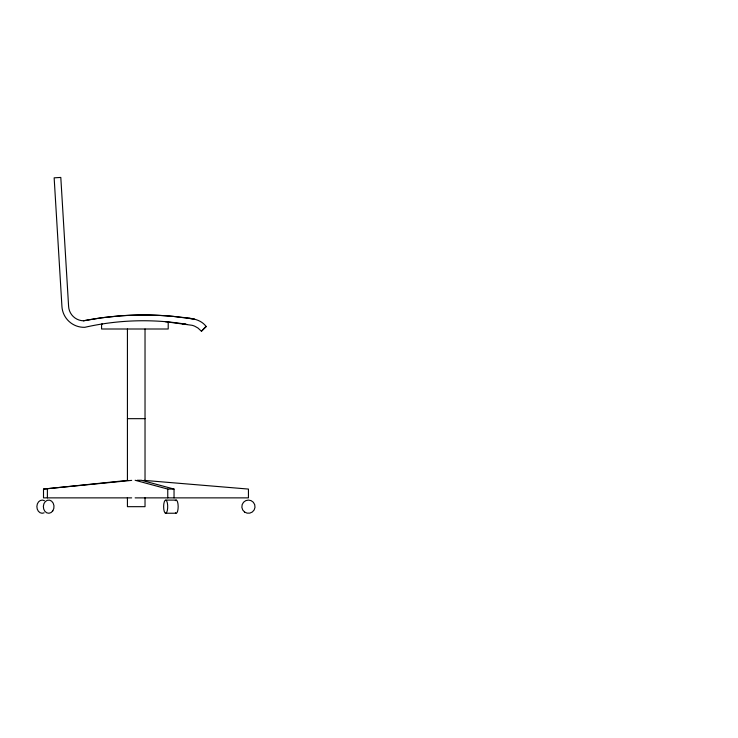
<?xml version="1.0" encoding="UTF-8"?>
<svg xmlns="http://www.w3.org/2000/svg" width="738" height="738" viewBox="0 0 738 738"><rect width="100%" height="100%" fill="white"/><g stroke="black" fill="none" stroke-linecap="round" stroke-linejoin="round"><path stroke-width="1.11" d="M165.275 321.667L192.018 325.292A20 18.063 -37 0 1 194.694 326.196L197.978 328.032L201.428 331.233L206.013 326.353M201.428 331.233L206.271 326.657C199.371 317.192 186.354 318.235 176.078 316.685A318.272 318.272 0 0 0 83.431 320.799A15.258 15.258 0 0 1 68.606 306.464L60.802 177.434L54.151 177.84L61.927 306.464A22.205 22.205 0 0 0 84.815 327.312A263.835 263.835 0 0 1 183.144 323.779M83.431 320.799L101.447 317.81L119.602 315.892A312.312 312.312 0 0 1 174.334 316.51L194.528 319.12M102.481 323.927L101.576 324.083L101.576 329L168.209 329L168.209 321.962M131.687 497.873L43.505 497.873L43.505 489.073L127.803 480.383M43.505 489.073L131.687 480.383M127.425 418.667L145.026 418.667M137.222 480.272L141.401 480.272L174.039 489.073L174.039 497.873M135.128 480.272L167.757 489.073L174.039 489.073M135.128 497.873L248.438 497.873L248.438 489.073L143.975 480.364M165.875 500.106A6.605 2.039 -90 0 1 167.323 510.539A6.605 2.039 -90 0 1 163.808 509.368A6.605 2.039 -90 0 1 165.875 500.106L176.336 500.106M165.46 513.233L175.921 513.233M188.965 318.327L192.341 318.798M183.494 323.844L182.655 323.714L186.972 324.434M184.316 323.982L182.655 323.714L185.487 324.176M167.757 489.073L167.757 497.873M145.026 329L145.026 480.383M145.026 497.523L145.026 506.674L127.425 506.674L127.425 497.523M127.425 329L127.425 480.383M47.389 489.073L47.389 497.873M175.293 500.65A6.605 2.039 -90 0 1 178.172 506.48A6.605 2.039 -90 0 1 175.404 512.836M44.114 512.836A6.605 5.341 -90 0 1 36.872 506.48A6.605 5.341 -90 0 1 44.4 500.65M52.822 510.834A6.605 5.341 -90 0 0 49.529 500.152A6.605 5.341 -90 0 0 43.69 509.017A6.605 5.341 -90 0 0 52.822 510.834M244.564 512.024A6.605 6.605 0 0 0 254.997 507.347A6.605 6.605 0 0 0 245.736 500.65A6.605 6.605 0 0 0 244.564 512.024"/></g></svg>
